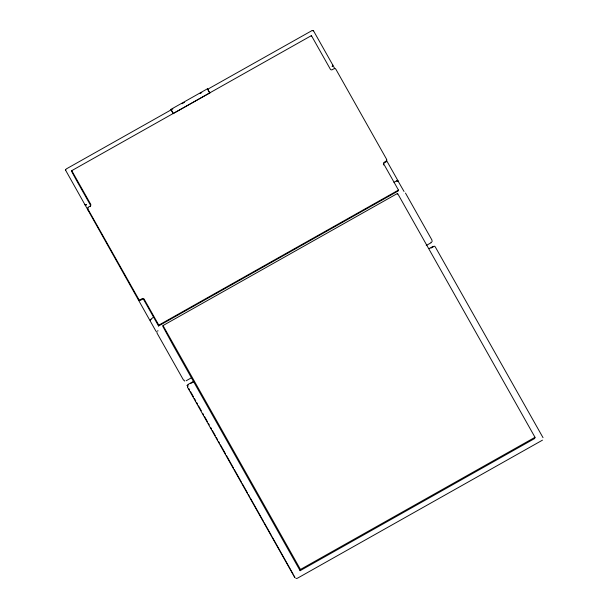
<?xml version="1.0" encoding="UTF-8"?>
<svg xmlns="http://www.w3.org/2000/svg" width="609" height="609" viewBox="0 0 609 609"><rect width="100%" height="100%" fill="white"/><g stroke="black" fill="none" stroke-linecap="round" stroke-linejoin="round"><path stroke-width="0.91" d="M312.828 30.549L312.242 30.511L313.711 31.166L332.514 64.546C333.412 65.315 331.304 67.355 332.537 65.917M65.521 170.071L156.018 331.311M65.559 169.82L65.506 170.467L66.236 168.959L172.872 108.874M332.643 65.65L332.377 66.168L332.689 65.056M138.327 299.864A1.439 1.439 0 0 0 140.291 300.404L141.958 299.468A1.439 1.439 0 0 1 143.914 300.016L158.553 325.99L398.225 190.952L398.461 190.084L383.822 164.103A1.439 1.439 0 0 1 384.37 162.146L386.037 161.21A1.439 1.439 0 0 0 386.586 159.246L335.902 69.297A1.439 1.439 0 0 0 333.945 68.748L332.278 69.692A1.439 1.439 0 0 1 330.314 69.144L311.412 35.604L71.748 170.649L71.573 171.281L75.767 179.069L90.406 205.05A1.439 1.439 0 0 1 90.277 206.664M170.939 109.361L173.291 113.533L209.8 92.964L207.448 88.792L170.939 109.361L173.245 113.716M207.448 88.792L209.747 93.147M150.933 319.283C148.558 322.671 152.448 316.467 154.244 317.403M158.553 325.99L158.797 325.13L144.158 299.148A1.439 1.439 0 0 0 142.202 298.6L140.527 299.544A1.439 1.439 0 0 1 138.57 298.996L87.886 209.047A1.439 1.439 0 0 1 88.434 207.083L90.102 206.147A1.439 1.439 0 0 0 90.65 204.182L71.748 170.649M163.022 325.556L162.801 326.348L173.337 345.714L300.108 570.694L534.656 438.533L535.006 437.3L397.57 193.403L163.022 325.556L300.45 569.461L300.108 570.694M311.237 36.243L311.412 35.604M397.35 194.187L397.57 193.403M150.362 319.862L150.522 319.634M156.878 331.418L157.031 333.1L183.492 380.062M432.086 241.697L431.941 240.022L405.48 193.061M187.13 385.451L188.387 384.743M187.115 385.512L188.364 384.812M181.969 103.751L184.443 102.35M200.155 93.504L201.807 92.568M207.593 89.31L312.257 30.45M393.962 182.342L396.687 180.827L398.058 181.071L404.049 191.5M158.797 325.13L398.461 190.084M186.095 380.8L191.066 377.999M426.224 245.496L431.187 242.702M188.128 384.393L193.769 381.211M429.193 248.563L433.22 246.287M190.807 383.434L194.073 381.599M431.012 248.091L433.456 246.714M300.45 569.461L535.006 437.3M542.467 440.162L297.367 578.261L295.898 578.489M433.479 246.645L434.666 246.158L435.435 247.185L543.03 437.673M396.444 180.949L398.05 181.086M184.611 381.082L184.04 380.123M313.102 30.656L313.346 30.815M398.4 181.497L386.319 160.076M334.843 68.726L332.514 64.562M188.744 388.428L189.681 390.087M190.609 391.747L193.411 396.725M194.34 398.377L195.74 400.867M196.669 402.526L197.605 404.186M198.534 405.845L201.335 410.816M202.728 413.305L203.665 414.965M204.594 416.625L207.387 421.595M208.324 423.255L209.252 424.915M210.653 427.404L211.582 429.056M212.518 430.715L215.312 435.694M216.248 437.353L217.641 439.835M218.578 441.495L219.506 443.154M220.443 444.814L225.566 453.933M226.502 455.593L233.491 468.032M234.419 469.691L241.415 482.122M242.344 483.782L247.475 492.902M248.403 494.561L249.34 496.221M250.269 497.88L263.316 521.098M264.253 522.75L271.241 535.189M272.17 536.849L293.142 574.165M294.078 575.817L295.007 577.477M187.397 387.004L294.756 577.53M157.822 330.527L157.975 330.946M431.164 242.519L431.012 242.1M187.351 385.512L187.838 386.7M187.328 385.581L187.816 386.776M386.35 160.114A1.439 1.439 0 0 1 385.801 162.07L384.127 163.014A1.439 1.439 0 0 0 383.579 164.97M87.643 209.907A1.439 1.439 0 0 1 88.191 207.951M86.455 204.852L84.849 204.7L86.455 204.852M313.544 31.013L313.544 31.013"/></g></svg>
